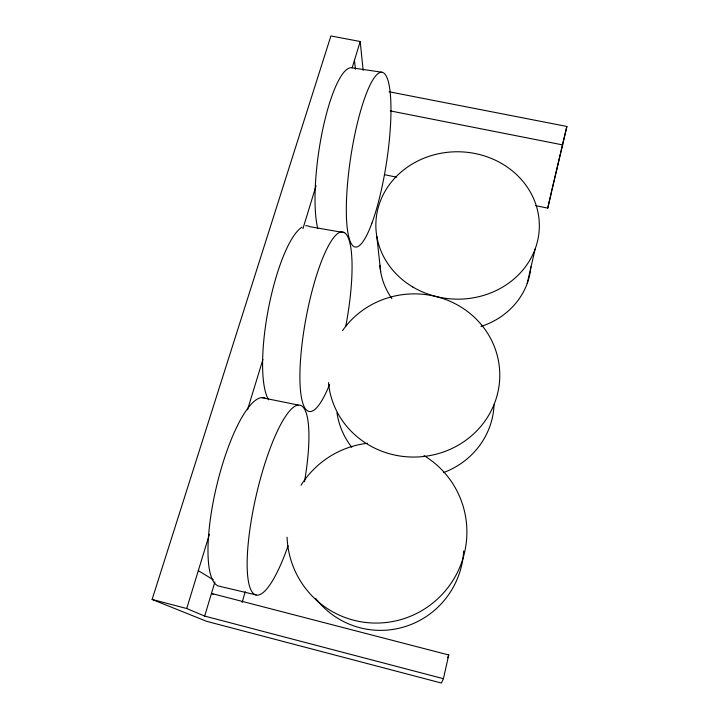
<?xml version="1.0" encoding="UTF-8"?>
<svg xmlns="http://www.w3.org/2000/svg" width="719" height="719" viewBox="0 0 719 719"><rect width="100%" height="100%" fill="white"/><g stroke="black" fill="none" stroke-linecap="round" stroke-linejoin="round"><path stroke-width="1.08" d="M535.718 205.67L547.761 208.133L551.518 191.353M363.149 70.381L360.201 41.513L330.911 35.95L152.122 599.448L206.587 621.324L441.412 683.05L443.425 678.7L448.737 654.964L211.458 593.427L213.381 594.469M547.761 208.133L566.878 126.454L389.015 91.753M527.189 283.52L535.179 248.882M551.779 190.274L566.878 126.454M242.114 602.477L245.242 591.692M443.425 678.7L204.672 616.084L214.9 581.968M204.672 616.084L186.724 608.517L209.454 534.208M247.507 409.83L262.929 359.437M302.951 228.633L316.072 185.745M352.157 67.802L360.201 41.513M447.712 657.795L448.737 654.964M381.852 72.206L351.636 67.784A87.961 20.447 -81.6 0 0 322.714 129.528A87.961 20.447 -81.6 0 0 317.744 228.552M344.653 232.722L309.673 226.656A90.801 23.278 -79.4 0 0 305.683 225.775M390.291 110.897L562.752 144.923M261.698 397.616L298.16 405.031M384.62 174.708L396.663 177.171M256.171 594.928L219.151 586.192A96.831 25.551 -76.6 0 1 217.039 484.255A96.831 25.551 -76.6 0 1 264.978 398.128M152.122 599.448L186.724 608.517M198.3 570.661L213.327 579.784M354.449 60.288L355.465 69.195M376.819 236.524L380.675 271.728M530.883 266.74A75.666 69.096 1.4 0 1 480.993 326.471M391.873 298.583A75.666 69.096 1.4 0 1 379.911 265.401M268.654 399.836A90.801 23.278 -79.4 0 1 268.421 308.703A90.801 23.278 -79.4 0 1 301.971 227.168M329.509 384.665A91.322 20.285 -79.4 0 1 300.183 365.746A91.322 20.285 -79.4 0 1 336.834 234.25A91.322 20.285 -79.4 0 1 345.767 326.327M288.076 545.82A97.407 22.307 -77 0 1 247.165 566.59A97.407 22.307 -77 0 1 285.82 415.924A97.407 22.307 -77 0 1 304.497 481.775M424.03 455.603A90.504 89.632 -52.9 0 1 422.368 610.305A90.504 89.632 -52.9 0 1 287.07 537.192M301.063 485.181A90.504 89.632 -52.9 0 1 367.517 443.281M463.665 550.997A83.359 82.514 -66.9 0 1 405.678 626.429A83.359 82.514 -66.9 0 1 315.686 598.442M494.052 404.896A78.973 75.774 -1.6 0 1 443.398 472.635M351.78 447.308A78.973 75.774 -1.6 0 1 336.959 412.787M342.496 330.65A85.795 81.589 -2.2 0 1 480.445 323.613A85.795 81.589 -2.2 0 1 446.175 450.984A85.795 81.589 -2.2 0 1 328.511 382.616M371.957 223.034A88.383 18.083 -81.3 0 0 386.085 75.792A88.383 18.083 -81.3 0 0 347.888 179.957A88.383 18.083 -81.3 0 0 371.957 223.034M412.832 286.998A81.741 73.698 0.9 0 0 539.205 229.828A81.741 73.698 0.9 0 0 420.741 159.573A81.741 73.698 0.9 0 0 412.832 286.998"/></g></svg>
